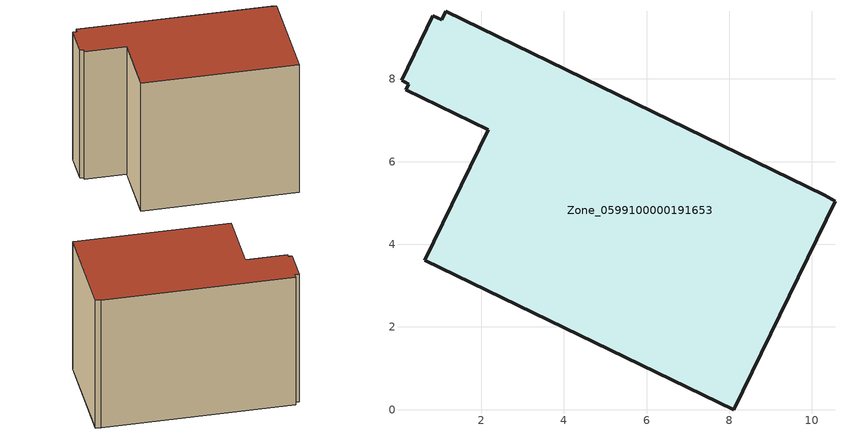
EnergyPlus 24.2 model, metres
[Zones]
Zone_0599100000191653
 floor ground (C_G): 1.14,9.63 10.31,5.18 10.56,5.04 8.11,0 0.64,3.62 2.17,6.77 0.17,7.74 0.24,7.88 0.07,7.97 0.83,9.53 1.04,9.43 z0
 wall outside (C_F): 2.17,6.77 0.64,3.62 8.11,0 10.56,5.04 10.31,5.18 1.14,9.63 1.04,9.43 0.83,9.53 0.07,7.97 0.24,7.88 0.17,7.74 2.17,6.77 z0:7.81
 roof outside (C_R): 1.14,9.63 1.04,9.43 0.83,9.53 0.07,7.97 0.24,7.88 0.17,7.74 2.17,6.77 0.64,3.62 8.11,0 10.56,5.04 10.31,5.18 z7.81
[BUILDING]
Pand.0599100000191653: North Axis=0; Terrain=City; Loads Convergence Tolerance Value=0.04; Temperature Convergence Tolerance Value=0.4; Solar Distribution=FullExterior; Maximum Number of Warmup Days=25; Minimum Number of Warmup Days=1
[Site:Location]
Rotterdam.The.Hague.AP_ZH_NLD Design_Conditions: Latitude=51.96; Longitude=4.45; Time Zone=1; Elevation=-4.5
[SITE:GROUNDTEMPERATURE:BUILDINGSURFACE]
18, 18, 18, 18, 18, 18, 18, 18, 18, 18, 18, 18
[MATERIAL] Thermal Absorptance=0.9; Solar Absorptance=0.7; Visible Absorptance=0.7
Name | Roughness | Thickness | Conductivity | Density | Specific Heat
G.TC.1975-1991 | MediumSmooth | 0.15 | 0.288461 | 540 | 1210
F.TC.1975-1991 | Rough | 0.3 | 0.230769 | 1920 | 840
R.TC.1975-1991 | MediumRough | 0.2 | 0.153846 | 1500 | 1000
[CONSTRUCTION]
C_G: G.TC.1975-1991
C_F: F.TC.1975-1991
C_R: R.TC.1975-1991
[ZONE]
Zone_0599100000191653: Type=1; Multiplier=1; Ceiling Height=Autocalculate; Volume=Autocalculate; Floor Area=autocalculate; Part of Total Floor Area=Yes
[ZONEINFILTRATION:DESIGNFLOWRATE]
Infil_Zone_0599100000191653: Zone or ZoneList or Space or SpaceList=Zone_0599100000191653; Schedule=AlwaysOn; Design Flow Rate Calculation Method=Flow/Area; Flow Rate per Floor Area=0.003; Constant Term Coefficient=1; Temperature Term Coefficient=0; Velocity Term Coefficient=0; Velocity Squared Term Coefficient=0
[HVACTEMPLATE:ZONE:IDEALLOADSAIRSYSTEM]
Zone_0599100000191653: Maximum Heating Supply Air Temperature=50; Minimum Cooling Supply Air Temperature=13; Maximum Heating Supply Air Humidity Ratio=0.0156; Minimum Cooling Supply Air Humidity Ratio=0.0077; Heating Limit=NoLimit; Cooling Limit=NoLimit; Dehumidification Control Type=ConstantSensibleHeatRatio; Cooling Sensible Heat Ratio=0.7; Dehumidification Setpoint=60; Humidification Control Type=None; Humidification Setpoint=30; Outdoor Air Method=None; Outdoor Air Flow Rate per Person=0.00944; Outdoor Air Flow Rate per Zone Floor Area=0; Outdoor Air Flow Rate per Zone=0; Demand Controlled Ventilation Type=None; Outdoor Air Economizer Type=NoEconomizer; Heat Recovery Type=None; Sensible Heat Recovery Effectiveness=0.7; Latent Heat Recovery Effectiveness=0.65
[ZONECONTROL:THERMOSTAT]
ThermostatControl_Zone_0599100000191653: Zone or ZoneList=Zone_0599100000191653; Control Type Schedule=DualSetpointControlType; Control 1=Thermostat_Zone_0599100000191653; Temperature Difference Between Cutout And Setpoint=0
[THERMOSTATSETPOINT:DUALSETPOINT]
Thermostat_Zone_0599100000191653: Heating Setpoint Temperature Schedule=HeatingSetpoint_Zone_0599100000191653; Cooling Setpoint Temperature Schedule=CoolingSetpoint_Zone_0599100000191653
[SCHEDULE:COMPACT]
HeatingSetpoint_Zone_0599100000191653: Through: 12/31, For: AllDays, Until: 24:00, 21
CoolingSetpoint_Zone_0599100000191653: Through: 12/31, For: AllDays, Until: 24:00, 24
DualSetpointControlType: Through: 12/31, For: AllDays, Until: 24:00, 4
AlwaysOn: Through: 12/31, For: AllDays, Until: 24:00, 1
